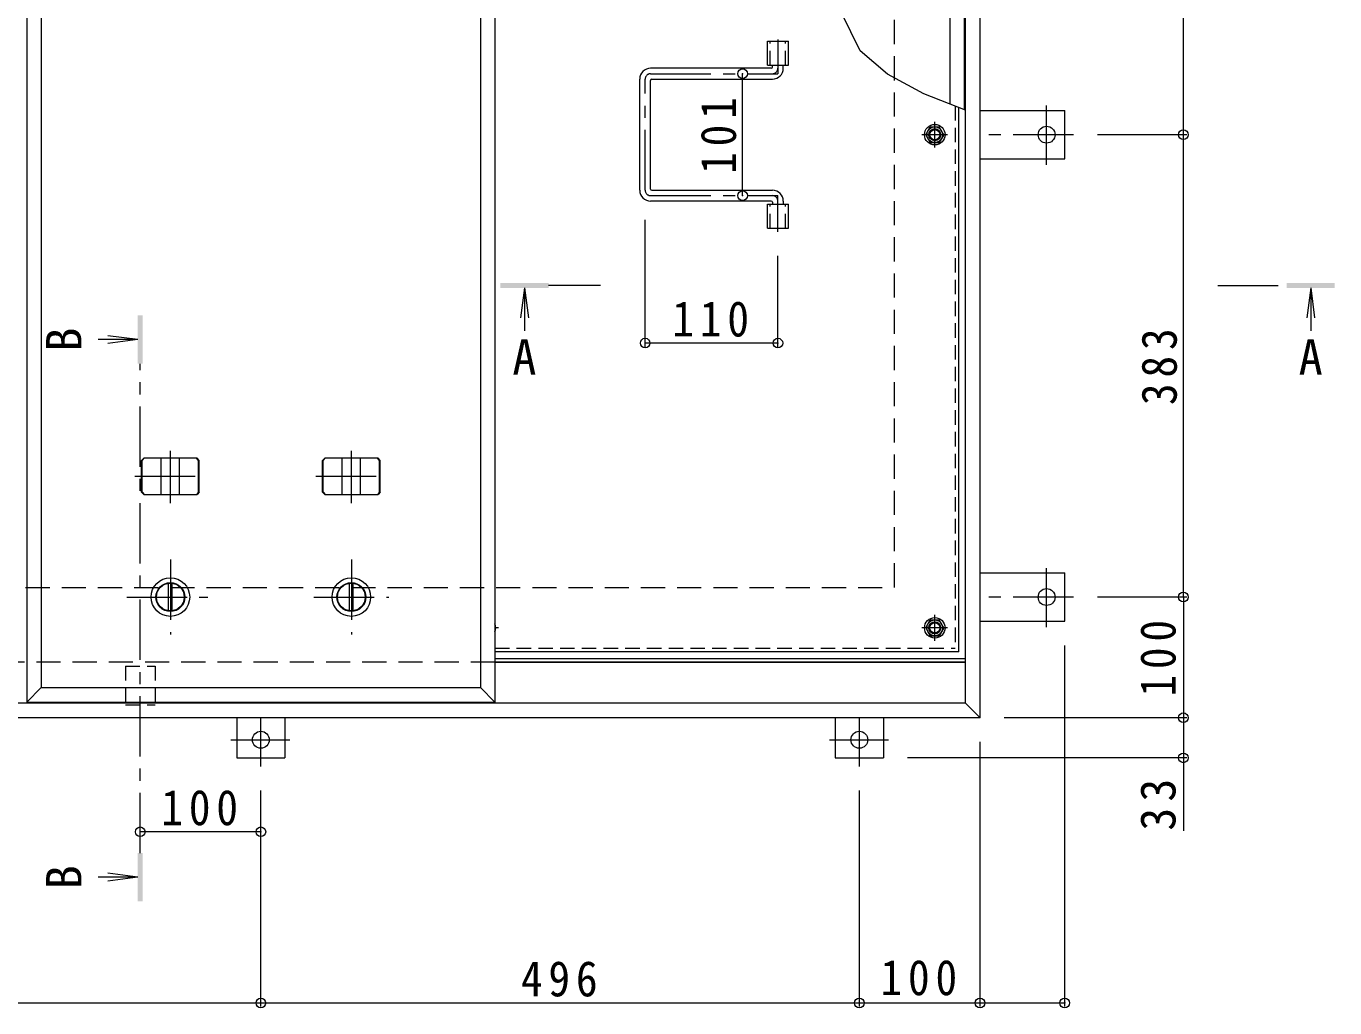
# Model space of a CAD drawing. Units: millimetres at full size, sheet at 1:10. Extents: x -2620 to 2611, y -1962 to 1819.
# Drawn here: x -1656 to -571, y -242 to 571 of the extents above; entities that cross this region are included whole.
import ezdxf
from ezdxf.enums import TextEntityAlignment as Align

# ---------------------------------------------------------------- set-up
doc = ezdxf.new("R2010")
doc.units = ezdxf.units.MM
doc.header["$LTSCALE"] = 10
doc.header["$PDMODE"] = 32
doc.header["$PDSIZE"] = 8
for name, pattern in [('CHAIN1', [8, 5, -1, 1, -1]), ('DASHED1', [1.8, 1.2, -0.6]), ('DASHED2', [3, 2, -1])]:
    doc.linetypes.add(name, pattern=pattern)
for name, color, linetype, lineweight in [('0-1_躯体', 2, 'DASHED2', 9), ('0-2_仕上', 4, 'Continuous', 9), ('0-3_建具', 4, 'Continuous', 9), ('0-5_寸法', 7, 'Continuous', 9), ('0-6_ハッチ', 6, 'Continuous', 9), ('0-7_021', 5, 'Continuous', 5), ('0-A_061', 3, 'CHAIN1', 9), ('0-B_062', 2, 'Continuous', 9), ('0-C_084', 2, 'Continuous', 9), ('0-E_090', 3, 'Continuous', 9), ('0-F_092', 7, 'Continuous', 9)]:
    doc.layers.add(name, color=color, linetype=linetype, lineweight=lineweight)
doc.styles.add('ＭＳ ゴシック', font='')
doc.styles.get('ＭＳ ゴシック').set_extended_font_data('MS Gothic')

msp = doc.modelspace()

# ---------------------------------------------------------------- linework, layer by layer
at = {"layer": '0-1_躯体'}
for p, q in [((-936.35, 105.92), (-936.35, 855.92)), ((-1986.35, 105.92), (-936.35, 105.92)), ((-1267.35, 43.92), (-2045.35, 43.92))]:
    msp.add_line(p, q, dxfattribs=at)
at = {"layer": '0-1_躯体', "linetype": 'Continuous'}
msp.add_line((-877.35, 43.92), (-1267.35, 43.92), dxfattribs=at)
at = {"layer": '0-2_仕上'}
for p, q in [((-1655.35, 950.92), (-1655.35, 10.92)), ((-1267.35, 950.92), (-1267.35, 10.92)), ((-878.35, 950.92), (-878.35, 501.69)), ((-1279.35, 938.92), (-1279.35, 22.92)), ((-890.35, 938.92), (-890.35, 506.34)), ((-1242.94, 354.04), (-1246.2, 329.26)), ((-1242.94, 354.04), (-1242.94, 318.44)), ((-1242.94, 354.04), (-1239.67, 329.26)), ((-591.29, 354.04), (-594.55, 329.26)), ((-591.29, 354.04), (-588.02, 329.26)), ((-591.29, 354.04), (-591.29, 318.44)), ((-1563.35, 311.17), (-1596.12, 311.17)), ((-1563.35, 311.17), (-1588.13, 314.43)), ((-1563.35, 311.17), (-1588.13, 307.91)), ((-1655.35, 10.92), (-1267.35, 10.92)), ((-1563.35, -134.19), (-1596.12, -134.19)), ((-1563.35, -134.19), (-1588.13, -130.93)), ((-1563.35, -134.19), (-1588.13, -137.45))]:
    msp.add_line(p, q, dxfattribs=at)
at = {"layer": '0-2_仕上', "color": 3}
for p, q in [((-1041.5, 538.42), (-1041.5, 558.42)), ((-1041.5, 558.42), (-1024.2, 558.42)), ((-1024.2, 538.42), (-1024.2, 558.42)), ((-1041.5, 538.42), (-1024.2, 538.42)), ((-1041.5, 403.42), (-1041.5, 423.42)), ((-1041.5, 423.42), (-1024.2, 423.42)), ((-1024.2, 403.42), (-1024.2, 423.42)), ((-1041.5, 403.42), (-1024.2, 403.42))]:
    msp.add_line(p, q, dxfattribs=at)
at = {"layer": '0-2_仕上', "color": 3, "linetype": 'DASHED1'}
for p, q in [((-1039.2, 538.42), (-1039.2, 558.42)), ((-1026.5, 538.42), (-1026.5, 558.42)), ((-1039.2, 403.42), (-1039.2, 423.42)), ((-1026.5, 403.42), (-1026.5, 423.42))]:
    msp.add_line(p, q, dxfattribs=at)
at = {"layer": '0-2_仕上', "linetype": 'CHAIN1'}
for p, q in [((-1179.94, 356.04), (-1222.94, 356.04)), ((-668.28, 356.04), (-611.29, 356.04)), ((-1561.35, -114.19), (-1561.35, 291.17))]:
    msp.add_line(p, q, dxfattribs=at)
at = {"layer": '0-2_仕上'}
for points in [[(-1643.35, 938.92), (-1643.35, 22.92), (-1655.35, 10.92)], [(-1643.35, 22.92), (-1279.35, 22.92), (-1267.35, 10.92)]]:
    msp.add_lwpolyline(points, dxfattribs=at)
for points in [[(-1262.94, 354.04), (-1262.94, 358.04), (-1222.94, 354.04), (-1222.94, 358.04)], [(-571.29, 354.04), (-571.29, 358.04), (-611.29, 354.04), (-611.29, 358.04)], [(-1559.35, 331.17), (-1563.35, 331.17), (-1559.35, 291.17), (-1563.35, 291.17)], [(-1563.35, -154.19), (-1559.35, -154.19), (-1563.35, -114.19), (-1559.35, -114.19)]]:
    msp.add_solid(points, dxfattribs=at)
at = {"layer": '0-3_建具', "color": 2}
for p, q in [((-865.35, -2.08), (-865.35, 963.92)), ((-877.35, 9.92), (-877.35, 951.92)), ((-877.35, 43.92), (-1267.35, 43.92)), ((-877.35, 9.92), (-2045.35, 9.92)), ((-865.35, -2.08), (-877.35, 9.92)), ((-865.35, -2.08), (-2057.35, -2.08))]:
    msp.add_line(p, q, dxfattribs=at)
at = {"layer": '0-3_建具', "linetype": 'CHAIN1'}
for p, q in [((-1536.35, 175.81), (-1536.35, 219.04)), ((-1386.35, 175.81), (-1386.35, 219.04)), ((-1565.76, 197.92), (-1506.94, 197.92)), ((-1415.76, 197.92), (-1356.94, 197.92))]:
    msp.add_line(p, q, dxfattribs=at)
at = {"layer": '0-3_建具'}
for p, q in [((-1560.18, 210.92), (-1558.45, 212.92)), ((-1560.18, 184.92), (-1560.18, 210.92)), ((-1559.78, 210.92), (-1560.18, 210.92)), ((-1559.78, 210.92), (-1558.05, 212.92)), ((-1559.78, 184.92), (-1559.78, 210.92)), ((-1514.24, 212.92), (-1558.45, 212.92)), ((-1543.85, 182.92), (-1543.85, 212.92)), ((-1528.85, 182.92), (-1528.85, 212.92)), ((-1512.91, 210.92), (-1514.64, 212.92)), ((-1512.51, 210.92), (-1514.24, 212.92)), ((-1512.91, 184.92), (-1512.91, 210.92)), ((-1512.91, 210.92), (-1512.51, 210.92)), ((-1512.51, 184.92), (-1512.51, 210.92)), ((-1410.18, 210.92), (-1408.45, 212.92)), ((-1410.18, 184.92), (-1410.18, 210.92)), ((-1409.78, 210.92), (-1410.18, 210.92)), ((-1409.78, 210.92), (-1408.05, 212.92)), ((-1409.78, 184.92), (-1409.78, 210.92)), ((-1364.24, 212.92), (-1408.45, 212.92)), ((-1393.85, 182.92), (-1393.85, 212.92)), ((-1378.85, 182.92), (-1378.85, 212.92)), ((-1362.91, 210.92), (-1364.64, 212.92)), ((-1362.51, 210.92), (-1364.24, 212.92)), ((-1362.91, 184.92), (-1362.91, 210.92)), ((-1362.91, 210.92), (-1362.51, 210.92)), ((-1362.51, 184.92), (-1362.51, 210.92)), ((-1560.18, 184.92), (-1558.45, 182.92)), ((-1559.78, 184.92), (-1560.18, 184.92)), ((-1559.78, 184.92), (-1558.05, 182.92)), ((-1512.91, 184.92), (-1514.64, 182.92)), ((-1512.51, 184.92), (-1514.24, 182.92)), ((-1512.91, 184.92), (-1512.51, 184.92)), ((-1410.18, 184.92), (-1408.45, 182.92)), ((-1409.78, 184.92), (-1410.18, 184.92)), ((-1409.78, 184.92), (-1408.05, 182.92)), ((-1362.91, 184.92), (-1364.64, 182.92)), ((-1362.51, 184.92), (-1364.24, 182.92)), ((-1362.91, 184.92), (-1362.51, 184.92)), ((-1558.45, 182.92), (-1514.24, 182.92)), ((-1408.45, 182.92), (-1364.24, 182.92))]:
    msp.add_line(p, q, dxfattribs=at)
at = {"layer": '0-5_寸法'}
msp.add_line((-696.83, -35.28), (-696.83, -95.62), dxfattribs=at)
for points in [[(-942.12, 531.1), (-964.69, 550.34), (-980.05, 581.79)], [(-877.35, 501.31), (-911.89, 514.68), (-942.12, 531.1)]]:
    msp.add_lwpolyline(points, dxfattribs=at)
at = {"layer": '0-5_寸法', "linetype": 'DASHED1'}
for points in [[(-1573.65, 40.72), (-1549.05, 40.72), (-1549.05, 8.72)], [(-1573.65, 40.72), (-1573.65, 8.72), (-1549.05, 8.72)]]:
    msp.add_lwpolyline(points, dxfattribs=at)
at = {"layer": '0-6_ハッチ', "linetype": 'CHAIN1'}
for p, q in [((-1032.85, 559.8), (-1032.85, 531.42)), ((-1142.85, 434.93), (-1142.85, 526.91)), ((-1138.34, 531.42), (-1032.85, 531.42)), ((-1138.34, 430.42), (-1032.85, 430.42)), ((-1032.85, 400.54), (-1032.85, 430.42))]:
    msp.add_line(p, q, dxfattribs=at)
at = {"layer": '0-6_ハッチ'}
for p, q in [((-1038.35, 535.92), (-1138.35, 535.92)), ((-1037.35, 536.92), (-1037.35, 538.42)), ((-1028.35, 535.92), (-1028.35, 538.42)), ((-1147.35, 434.92), (-1147.35, 526.92)), ((-1138.35, 435.92), (-1138.35, 525.92)), ((-1137.35, 526.92), (-1037.35, 526.92)), ((-1137.35, 434.92), (-1037.35, 434.92)), ((-1038.35, 425.92), (-1138.35, 425.92)), ((-1037.35, 424.92), (-1037.35, 423.42)), ((-1028.35, 425.92), (-1028.35, 423.42)), ((-1267.35, 46.92), (-877.35, 46.92)), ((-1267.35, 43.92), (-877.35, 43.92))]:
    msp.add_line(p, q, dxfattribs=at)
for centre, radius, start, end in [((-1138.35, 526.92), 9, 90, 180), ((-1038.35, 536.92), 1, 270, 0), ((-1037.35, 535.92), 9, 270, 0), ((-1137.35, 525.92), 1, 90, 180), ((-1138.35, 434.92), 9, 180, 270), ((-1137.35, 435.92), 1, 180, 270), ((-1037.35, 425.92), 9, 0, 90), ((-1038.35, 424.92), 1, 0, 90)]:
    msp.add_arc(centre, radius, start, end, dxfattribs=at)
at = {"layer": '0-6_ハッチ', "linetype": 'CHAIN1'}
for centre, radius, start, end in [((-1037.35, 535.92), 4.5, 270.29569, 0), ((-1138.34, 526.91), 4.51, 90, 180), ((-1138.34, 434.93), 4.51, 180, 270), ((-1037.35, 425.92), 4.5, 0, 89.70431)]:
    msp.add_arc(centre, radius, start, end, dxfattribs=at)
at = {"layer": '0-7_021'}
for centre, radius in [((-902.85, 480.92), 5), ((-902.85, 480.92), 4.19), ((-902.85, 72.42), 5), ((-902.85, 72.42), 4.19)]:
    msp.add_circle(centre, radius, dxfattribs=at)
at = {"layer": '0-A_061', "linetype": 'DASHED1'}
for p in [(-886.05, 504.68), (-1267.35, 55.62)]:
    msp.add_line(p, (-886.05, 55.62), dxfattribs=at)
at = {"layer": '0-A_061', "linetype": 'Continuous'}
for q in [(-882.85, 503.44), (-1267.35, 52.42)]:
    msp.add_line((-882.85, 52.42), q, dxfattribs=at)
at = {"layer": '0-A_061'}
for p, q in [((-902.85, 470.24), (-902.85, 491.6)), ((-892.17, 480.92), (-913.53, 480.92)), ((-902.85, 61.74), (-902.85, 83.1)), ((-1264.5, 72.42), (-1267.35, 72.42)), ((-892.17, 72.42), (-913.53, 72.42))]:
    msp.add_line(p, q, dxfattribs=at)
at = {"layer": '0-B_062'}
for p, q in [((-910.35, 480.92), (-906.6, 487.42)), ((-906.6, 487.42), (-899.1, 487.42)), ((-895.35, 480.92), (-899.1, 487.42)), ((-895.35, 480.92), (-899.1, 474.42)), ((-910.35, 72.42), (-906.6, 78.92)), ((-906.6, 78.92), (-899.1, 78.92)), ((-895.35, 72.42), (-899.1, 78.92)), ((-895.35, 72.42), (-899.1, 65.92))]:
    msp.add_line(p, q, dxfattribs=at)
for points in [[(-910.35, 480.92), (-906.6, 474.42), (-899.1, 474.42)], [(-910.35, 72.42), (-906.6, 65.92), (-899.1, 65.92)]]:
    msp.add_lwpolyline(points, dxfattribs=at)
for centre, radius in [((-902.85, 480.92), 8.5), ((-902.85, 480.92), 6.5), ((-902.85, 72.42), 8.5), ((-902.85, 72.42), 6.5)]:
    msp.add_circle(centre, radius, dxfattribs=at)
msp.add_arc((-1275.18, 72.42), 8.5, 337.15863, 22.84137, dxfattribs=at)
at = {"layer": '0-C_084', "linetype": 'CHAIN1'}
for p, q in [((-1536.35, 128.92), (-1536.35, 66.92)), ((-1386.35, 128.92), (-1386.35, 66.92)), ((-1572.35, 97.92), (-1505.35, 97.92)), ((-1417.35, 97.92), (-1355.35, 97.92))]:
    msp.add_line(p, q, dxfattribs=at)
at = {"layer": '0-C_084'}
for p, q in [((-1537.85, 86.52), (-1537.85, 109.33)), ((-1534.85, 86.52), (-1534.85, 109.33)), ((-1387.85, 86.52), (-1387.85, 109.33)), ((-1384.85, 86.52), (-1384.85, 109.33))]:
    msp.add_line(p, q, dxfattribs=at)
for centre, radius in [((-1536.35, 97.92), 16), ((-1536.35, 97.92), 12), ((-1536.35, 97.92), 11.5), ((-1386.35, 97.92), 16), ((-1386.35, 97.92), 12), ((-1386.35, 97.92), 11.5)]:
    msp.add_circle(centre, radius, dxfattribs=at)
at = {"layer": '0-E_090'}
for p, q in [((-865.35, 500.92), (-795.15, 500.92)), ((-795.15, 460.92), (-795.15, 500.92)), ((-865.35, 460.92), (-795.15, 460.92)), ((-865.35, 117.92), (-795.15, 117.92)), ((-795.15, 77.92), (-795.15, 117.92)), ((-865.35, 77.92), (-795.15, 77.92)), ((-1481.35, -2.08), (-1481.35, -35.28)), ((-1441.35, -2.08), (-1441.35, -35.28)), ((-985.35, -2.08), (-985.35, -35.28)), ((-945.35, -2.08), (-945.35, -35.28)), ((-1481.35, -35.28), (-1441.35, -35.28)), ((-985.35, -35.28), (-945.35, -35.28))]:
    msp.add_line(p, q, dxfattribs=at)
at = {"layer": '0-E_090', "linetype": 'CHAIN1'}
for p, q in [((-810.15, 456.08), (-810.15, 504.97)), ((-787.99, 480.92), (-865.35, 480.92)), ((-810.15, 73.08), (-810.15, 121.97)), ((-787.99, 97.92), (-865.35, 97.92)), ((-1461.35, -42.43), (-1461.35, -2.28)), ((-965.35, -42.43), (-965.35, -2.28)), ((-1486.19, -20.28), (-1437.3, -20.28)), ((-990.19, -20.28), (-941.3, -20.28))]:
    msp.add_line(p, q, dxfattribs=at)
at = {"layer": '0-E_090'}
for centre in [(-810.15, 480.92), (-810.15, 97.92), (-1461.35, -20.28), (-965.35, -20.28)]:
    msp.add_circle(centre, 7, dxfattribs=at)
at = {"layer": '0-F_092'}
for p, q in [((-696.83, 480.92), (-696.83, 863.92)), ((-1062.12, 430.42), (-1062.12, 531.42)), ((-693.83, 480.92), (-767.99, 480.92)), ((-696.83, 97.92), (-696.83, 480.92)), ((-1142.85, 305.27), (-1142.85, 410.42)), ((-1032.85, 305.27), (-1032.85, 380.54)), ((-1032.85, 308.27), (-1142.85, 308.27)), ((-693.83, 97.92), (-767.99, 97.92)), ((-696.83, 97.92), (-696.83, -2.08)), ((-795.15, -241.33), (-795.15, 57.92)), ((-693.83, -2.08), (-845.35, -2.08)), ((-696.83, -2.08), (-696.83, -35.28)), ((-865.35, -241.33), (-865.35, -22.08)), ((-693.83, -35.28), (-925.35, -35.28)), ((-1461.35, -241.33), (-1461.35, -62.43)), ((-965.35, -241.33), (-965.35, -62.43)), ((-1461.35, -96.52), (-1561.35, -96.52)), ((-1957.35, -238.33), (-1461.35, -238.33)), ((-1461.35, -238.33), (-965.35, -238.33)), ((-965.35, -238.33), (-865.35, -238.33)), ((-865.35, -238.33), (-795.15, -238.33))]:
    msp.add_line(p, q, dxfattribs=at)
for p in [(-1062.12, 531.42), (-696.83, 480.92), (-1062.12, 430.42), (-1142.85, 308.27), (-1032.85, 308.27), (-696.83, 97.92), (-696.83, -2.08), (-696.83, -35.28), (-1561.35, -96.52), (-1461.35, -96.52), (-1461.35, -238.33), (-965.35, -238.33), (-865.35, -238.33), (-795.15, -238.33)]:
    msp.add_point(p, dxfattribs=at)

# ---------------------------------------------------------------- texts
at = {"layer": '0-5_寸法', "color": 2, "style": 'ＭＳ ゴシック'}
for p in [(-1601.21, 301.17), (-1601.21, -144.19)]:
    msp.add_text('B', height=29.33, rotation=90, dxfattribs=at).set_placement(p, align=Align.BOTTOM_LEFT)
for p in [(-1252.94, 273.34), (-601.29, 273.34)]:
    msp.add_text('A', height=29.33, dxfattribs=at).set_placement(p, align=Align.BOTTOM_LEFT)
at = {"layer": '0-F_092', "color": 2, "char_height": 29.33, "attachment_point": 7, "rotation": 90, "style": 'ＭＳ ゴシック'}
for s, insert in [('\\T1.27;\\W0.9;101', (-1067.12, 448.42)), ('\\T1.27;\\W0.9;383', (-701.83, 256.92)), ('\\T1.27;\\W0.9;100', (-702.83, 15.42)), ('\\T1.27;\\W0.95;33', (-702.83, -95.62))]:
    msp.add_mtext(s, dxfattribs=dict(at, insert=insert))
at = {"layer": '0-F_092', "color": 2, "char_height": 29.33, "attachment_point": 7, "style": 'ＭＳ ゴシック'}
for s, insert in [('\\T1.27;\\W0.9;110', (-1120.35, 313.27)), ('\\T1.27;\\W0.9;100', (-1543.85, -91.52)), ('\\T1.27;\\W0.9;496', (-1245.85, -233.33)), ('\\T1.27;\\W0.9;100', (-947.85, -232.33))]:
    msp.add_mtext(s, dxfattribs=dict(at, insert=insert))

doc.saveas('drawing.dxf')
